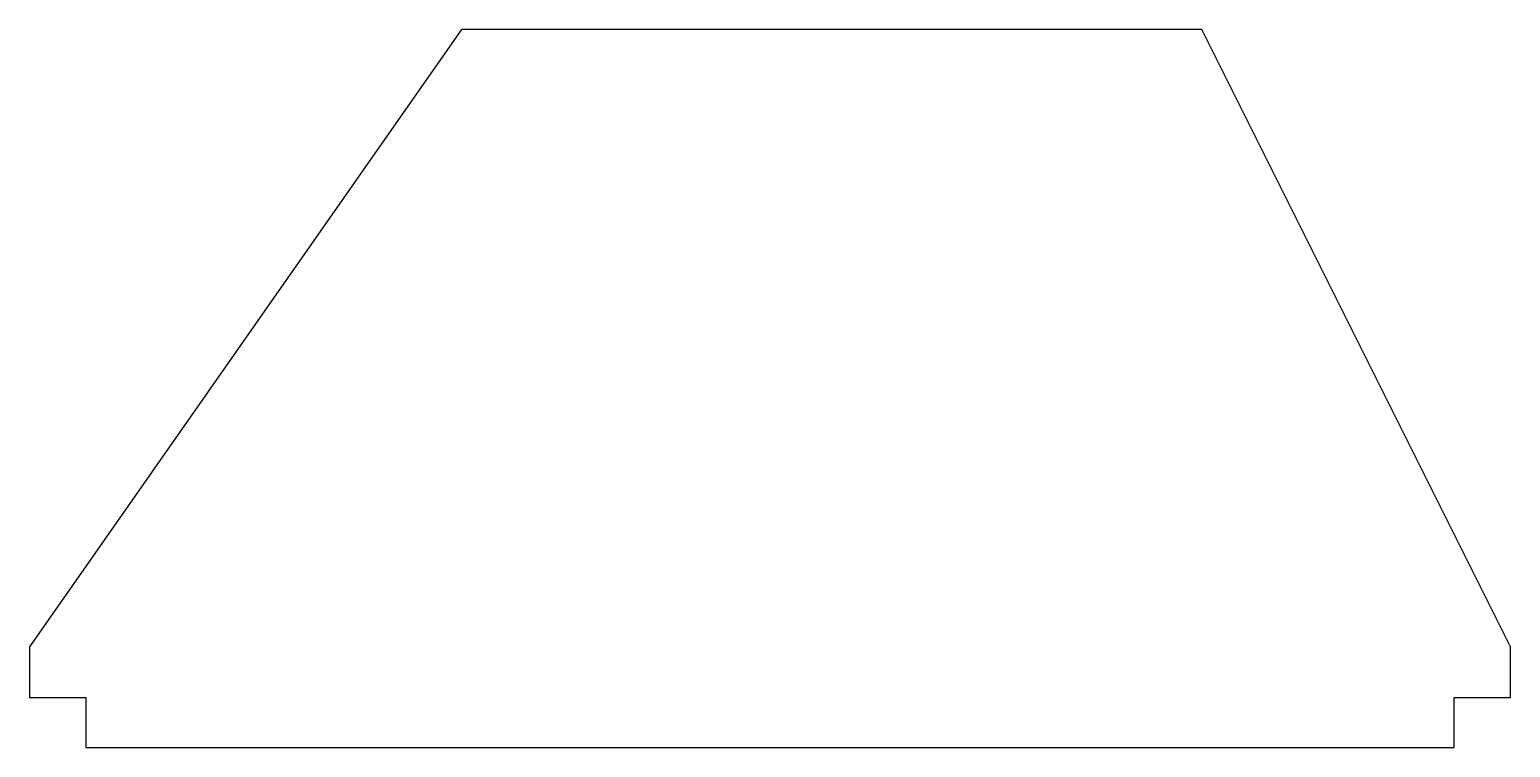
# Model space of a CAD drawing. Header units: metres. Extents: x 0 to 305, y -21 to 127.
import ezdxf

# ---------------------------------------------------------------- set-up
doc = ezdxf.new("R2010")
doc.units = ezdxf.units.M

msp = doc.modelspace()

# ---------------------------------------------------------------- linework, layer by layer
for p, q in [((88.85, 127.09), (-0.09, 0.03)), ((241.35, 127.09), (88.85, 127.09)), ((304.89, 0.02), (241.35, 127.09)), ((-0.09, 0.03), (-0.09, -10.39)), ((304.89, -10.39), (304.89, 0.02)), ((-0.09, -10.39), (11.51, -10.39)), ((11.51, -10.39), (11.51, -20.69)), ((293.29, -10.39), (304.89, -10.39)), ((293.29, -20.69), (293.29, -10.39)), ((11.51, -20.69), (293.29, -20.69))]:
    msp.add_line(p, q)

doc.saveas('drawing.dxf')
